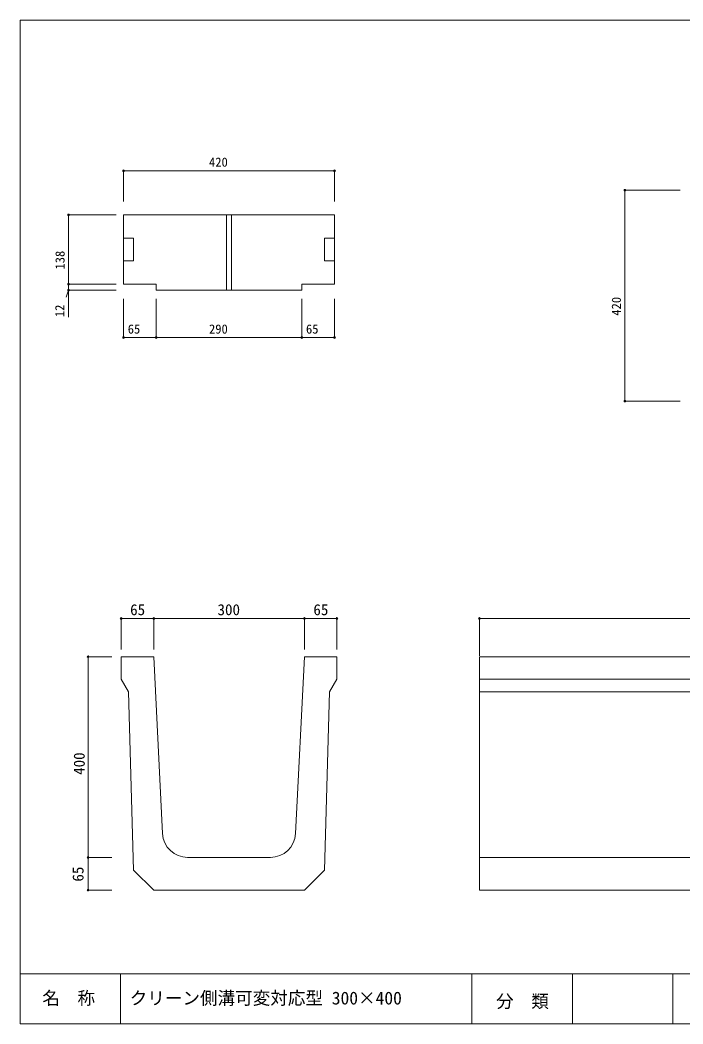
# Model space of a CAD drawing. Units: millimetres, scale not verified. Extents: x 505 to 3519, y 561 to 2561.
# Drawn here: x 505 to 1825, y 561 to 2561 of the extents above; entities that cross this region are included whole.
import ezdxf
from ezdxf.enums import TextEntityAlignment as Align

# ---------------------------------------------------------------- set-up
doc = ezdxf.new("R2010")
doc.units = ezdxf.units.MM
doc.header["$LTSCALE"] = 7
doc.header["$PDMODE"] = 32
doc.header["$PDSIZE"] = 3.5
doc.layers.add('_0-0_', color=7, linetype='Continuous', lineweight=18)
doc.styles.add('ＭＳ ゴシック', font='')
doc.styles.get('ＭＳ ゴシック').set_extended_font_data('MS Gothic')

msp = doc.modelspace()

# ---------------------------------------------------------------- linework, layer by layer
at = {"layer": '_0-0_'}
for p, q in [((504.532, 2560.919), (504.532, 560.919)), ((3518.804, 2560.919), (504.532, 2560.919)), ((710.736, 2260.783), (1130.736, 2260.783)), ((710.736, 2260.783), (710.736, 2199.446)), ((1130.736, 2260.783), (1130.736, 2199.446)), ((1709.238, 2221.82), (1709.238, 1801.82)), ((1709.238, 2221.82), (1818.999, 2221.82)), ((601.132, 2172.805), (601.132, 2034.805)), ((601.132, 2172.805), (695.778, 2172.805)), ((710.736, 2172.805), (1130.736, 2172.805)), ((710.736, 2172.805), (710.736, 2126.305)), ((915.736, 2172.805), (915.736, 2022.805)), ((925.736, 2172.805), (925.736, 2022.805)), ((1130.736, 2172.805), (1130.736, 2126.305)), ((710.736, 2126.305), (730.736, 2126.305)), ((710.736, 2126.305), (710.736, 2081.305)), ((730.736, 2126.305), (730.736, 2081.305)), ((1110.736, 2126.305), (1110.736, 2081.305)), ((1110.736, 2126.305), (1130.736, 2126.305)), ((1130.736, 2126.305), (1130.736, 2081.305)), ((710.736, 2081.305), (730.736, 2081.305)), ((710.736, 2081.305), (710.736, 2034.805)), ((1110.736, 2081.305), (1130.736, 2081.305)), ((1130.736, 2081.305), (1130.736, 2034.805)), ((601.132, 2022.805), (596.368, 2008.848)), ((601.132, 2034.805), (695.778, 2034.805)), ((601.132, 2034.805), (601.132, 2022.805)), ((601.132, 2022.805), (695.778, 2022.805)), ((601.132, 2022.805), (601.132, 1969.165)), ((710.736, 2034.805), (775.736, 2034.805)), ((775.736, 2034.805), (775.736, 2022.805)), ((775.736, 2022.805), (1065.736, 2022.805)), ((1065.736, 2034.805), (1130.736, 2034.805)), ((1065.736, 2034.805), (1065.736, 2022.805)), ((710.736, 1928.273), (710.736, 2005.751)), ((775.736, 1928.273), (775.736, 2005.751)), ((1065.736, 1928.273), (1065.736, 2005.751)), ((1130.736, 1928.273), (1130.736, 2005.751)), ((710.736, 1928.273), (775.736, 1928.273)), ((775.736, 1928.273), (1065.736, 1928.273)), ((1065.736, 1928.273), (1130.736, 1928.273)), ((1709.238, 1801.82), (1818.999, 1801.82)), ((705.736, 1368.654), (770.736, 1368.654)), ((705.736, 1368.654), (705.736, 1306.969)), ((770.736, 1368.654), (1070.736, 1368.654)), ((770.736, 1368.654), (770.736, 1306.969)), ((1070.736, 1368.654), (1135.736, 1368.654)), ((1070.736, 1368.654), (1070.736, 1306.969)), ((1135.736, 1368.654), (1135.736, 1306.969)), ((1419.36, 1368.654), (1419.36, 1294.355)), ((1419.36, 1368.654), (3419.36, 1368.654)), ((639.878, 1292.571), (639.878, 867.571)), ((639.878, 1292.571), (687.587, 1292.571)), ((705.736, 1247.571), (705.736, 1292.571)), ((705.736, 1292.571), (770.736, 1292.571)), ((788.361, 940.074), (770.736, 1292.571)), ((1053.111, 940.074), (1070.736, 1292.571)), ((1070.736, 1292.571), (1135.736, 1292.571)), ((1135.736, 1292.571), (1135.736, 1247.571)), ((1419.36, 1292.571), (3419.36, 1292.571)), ((1419.36, 1292.571), (1419.36, 827.571)), ((705.736, 1247.571), (720.736, 1222.571)), ((1135.736, 1247.571), (1120.736, 1222.571)), ((1419.36, 1247.571), (3419.36, 1247.571)), ((720.736, 1222.571), (730.736, 867.571)), ((1120.736, 1222.571), (1110.736, 867.571)), ((1419.36, 1222.571), (3419.36, 1222.571)), ((639.878, 892.571), (639.878, 827.571)), ((639.878, 892.571), (687.587, 892.571)), ((1003.174, 892.571), (838.299, 892.571)), ((1419.36, 892.571), (3419.36, 892.571)), ((639.878, 867.571), (639.878, 827.571)), ((770.736, 827.571), (730.736, 867.571)), ((1070.736, 827.571), (1110.736, 867.571)), ((639.878, 827.571), (687.587, 827.571)), ((639.878, 827.571), (687.587, 827.571)), ((1070.736, 827.571), (770.736, 827.571)), ((1419.36, 827.571), (3419.36, 827.571)), ((504.532, 660.919), (3518.804, 660.919)), ((704.532, 660.919), (704.532, 560.919)), ((1404.532, 660.919), (1404.532, 560.919)), ((1604.532, 660.919), (1604.532, 560.919)), ((1804.532, 660.919), (1804.532, 560.919)), ((504.532, 560.919), (3364.532, 560.919))]:
    msp.add_line(p, q, dxfattribs=at)
for centre, start, end in [((838.299, 942.571), 182.86241, 270), ((1003.174, 942.571), 270, 357.13759)]:
    msp.add_arc(centre, 50, start, end, dxfattribs=at)
for p in [(710.736, 2260.783), (1130.736, 2260.783), (1709.238, 2221.82), (601.132, 2172.805), (601.132, 2034.805), (601.132, 2022.805), (710.736, 1928.273), (775.736, 1928.273), (1065.736, 1928.273), (1130.736, 1928.273), (1709.238, 1801.82), (705.736, 1368.654), (770.736, 1368.654), (1070.736, 1368.654), (1135.736, 1368.654), (1419.36, 1368.654), (639.878, 1292.571), (639.878, 892.571), (639.878, 827.571), (639.878, 827.571)]:
    msp.add_point(p, dxfattribs=at)

# ---------------------------------------------------------------- texts
at = {"layer": '_0-0_', "style": 'ＭＳ ゴシック'}
for s, height, p in [('420', 18.33, (880.861, 2263.283)), ('65', 18.33, (718.986, 1930.773)), ('290', 18.33, (880.861, 1930.773)), ('65', 18.33, (1073.986, 1930.773)), ('65', 21.99, (723.736, 1368.654)), ('300', 21.99, (897.736, 1368.654)), ('65', 21.99, (1088.736, 1368.654)), ('名\u3000称', 25.66, (548.804, 591.913)), ('クリーン側溝可変対応型 300×400', 25.66, (722.888, 591.913)), ('分\u3000類', 25.66, (1452.717, 585.457))]:
    msp.add_text(s, height=height, dxfattribs=at).set_placement(p, align=Align.BOTTOM_LEFT)
for s, height, p in [('138', 18.33, (598.632, 2063.93)), ('420', 18.33, (1706.738, 1971.945)), ('12', 18.33, (598.172, 1969.165)), ('400', 21.99, (639.878, 1057.071)), ('65', 21.99, (637.521, 844.427))]:
    msp.add_text(s, height=height, rotation=90, dxfattribs=at).set_placement(p, align=Align.BOTTOM_LEFT)

doc.saveas('drawing.dxf')
